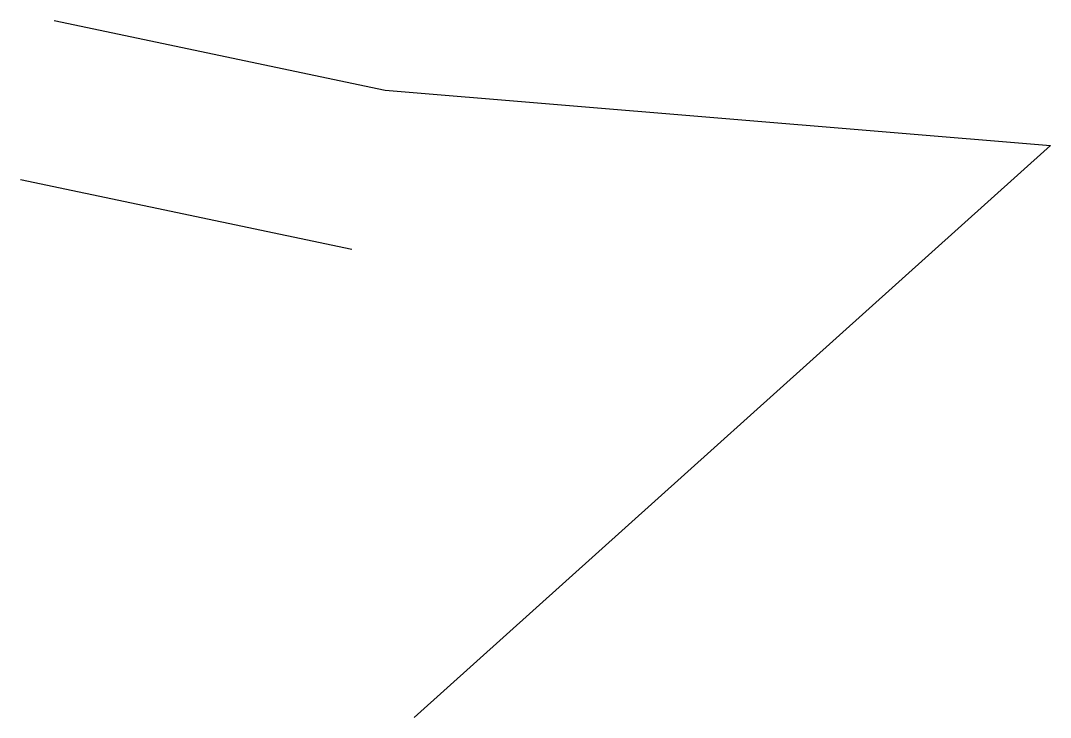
# Model space of a CAD drawing. Units: millimetres at full size, sheet at 1:100. Extents: x -10563 to 11143, y -10286 to 4408.
import ezdxf

# ---------------------------------------------------------------- set-up
doc = ezdxf.new("R2010")
doc.units = ezdxf.units.MM
doc.header["$LTSCALE"] = 100
doc.layers.add('0-0', color=7, linetype='Continuous')

msp = doc.modelspace()

# ---------------------------------------------------------------- linework, layer by layer
at = {"layer": '0-0'}
msp.add_line((-10563.3, 1054.1), (-3583.7, -415.3), dxfattribs=at)
msp.add_lwpolyline([(-9857.1, 4408.2), (-2877.6, 2938.8), (11142.9, 1775.5), (-2265.3, -10285.7)], dxfattribs=at)

doc.saveas('drawing.dxf')
